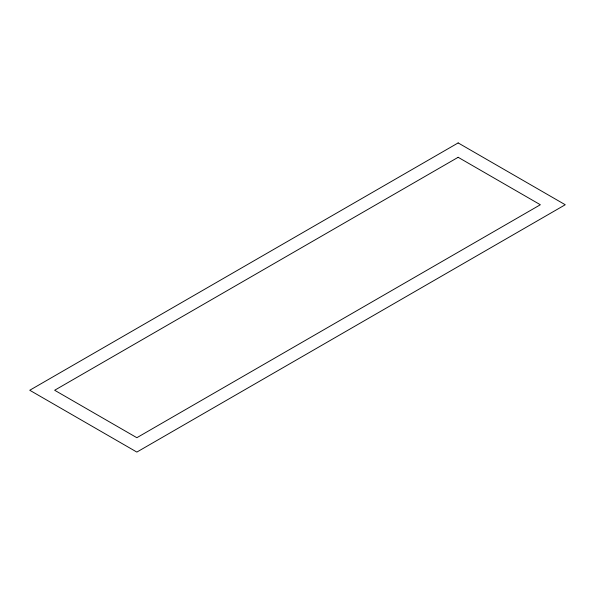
<?xml version="1.0" encoding="UTF-8"?>
<svg xmlns="http://www.w3.org/2000/svg" width="595" height="595" viewBox="0 0 595 595"><rect width="100%" height="100%" fill="white"/><g stroke="black" fill="none" stroke-linecap="round" stroke-linejoin="round"><path stroke-width="0.89" d="M458.15 142.919L29.75 390.253L136.85 452.081L565.25 204.747L458.15 142.919M458.15 157.296L54.651 390.253L136.85 437.704L540.349 204.747L458.15 157.296"/></g></svg>
